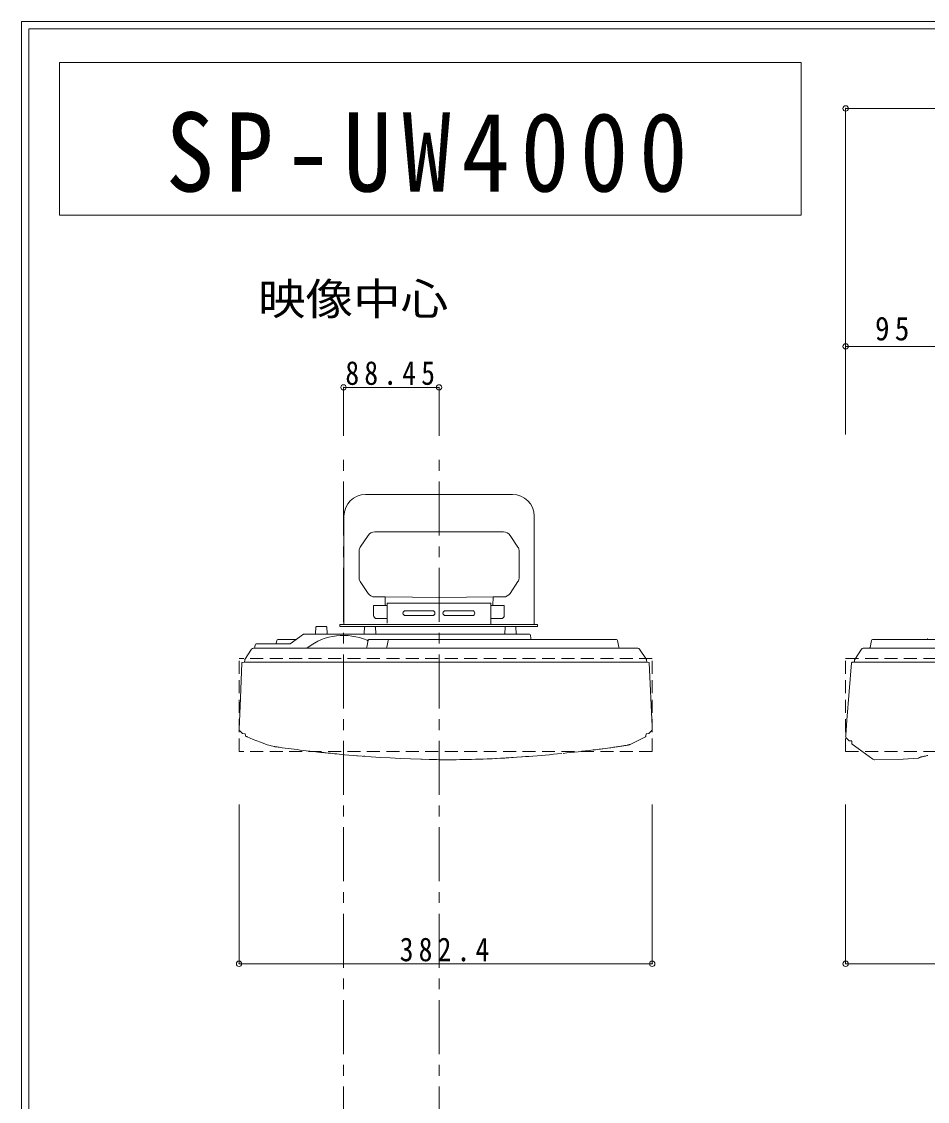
# Model space of a CAD drawing. Units: millimetres on the paper, enlarged 3 times, with parts at other scales. Extents: x -729 to 357, y -331 to 304.
# Drawn here: x -729.2 to -477.7, y 3.8 to 303.6 of the extents above; entities that cross this region are included whole.
import ezdxf
from ezdxf.enums import TextEntityAlignment as Align

# ---------------------------------------------------------------- set-up
doc = ezdxf.new("R2010")
doc.units = ezdxf.units.MM
doc.header["$LTSCALE"] = 3
doc.header["$PDMODE"] = 32
doc.header["$PDSIZE"] = 1.5
doc.linetypes.add('CHAIN1', pattern=[8, 5, -1, 1, -1])
doc.linetypes.add('DASHED1', pattern=[1.8, 1.2, -0.6])
for name, color, linetype, lineweight in [('0-0', 7, 'Continuous', 9), ('2-0', 3, 'Continuous', 20), ('F-0', 7, 'Continuous', 9)]:
    doc.layers.add(name, color=color, linetype=linetype, lineweight=lineweight)
doc.styles.add('ＭＳ ゴシック', font='')
doc.styles.get('ＭＳ ゴシック').set_extended_font_data('MS Gothic')

msp = doc.modelspace()

# ---------------------------------------------------------------- linework, layer by layer
at = {"layer": '0-0', "color": 4, "lineweight": 5}
for p, q in [((-195.285, 279.515), (-500.381, 279.515)), ((-500.381, 279.515), (-500.381, 213.443)), ((-473.715, 213.443), (-500.381, 213.443)), ((-500.381, 213.443), (-500.381, 189.013)), ((-639.795, 202.065), (-613.26, 202.065)), ((-639.795, 202.065), (-639.795, 188.59)), ((-613.26, 202.065), (-613.26, 188.59)), ((-668.798, 42.014), (-668.798, 86.236)), ((-554.078, 42.014), (-554.078, 86.236)), ((-500.381, 42.014), (-500.381, 86.236)), ((-554.078, 42.014), (-668.798, 42.014)), ((-500.381, 42.014), (-404.981, 42.014))]:
    msp.add_line(p, q, dxfattribs=at)
at = {"layer": '0-0', "color": 4, "linetype": 'CHAIN1', "lineweight": 5}
for p, q in [((-639.795, -271.071), (-639.795, 184.231)), ((-613.26, -271.071), (-613.26, 184.231))]:
    msp.add_line(p, q, dxfattribs=at)
at = {"layer": '0-0'}
for p, q in [((-633.66, 172.34), (-607.26, 172.34)), ((-607.26, 172.34), (-592.86, 172.34)), ((-639.66, 136.257), (-639.66, 166.34)), ((-586.86, 166.34), (-586.86, 136.257)), ((-631.124, 161.947), (-629.668, 161.947)), ((-629.668, 161.947), (-613.311, 161.947)), ((-613.208, 161.947), (-596.851, 161.947)), ((-596.851, 161.947), (-595.395, 161.947)), ((-632.961, 160.964), (-635.151, 157.678)), ((-591.368, 157.678), (-593.559, 160.964)), ((-635.491, 149.009), (-635.491, 156.82)), ((-591.028, 156.82), (-591.028, 149.009)), ((-635.151, 148.151), (-632.961, 144.865)), ((-593.559, 144.865), (-591.368, 148.151)), ((-628.259, 143.882), (-631.122, 143.882)), ((-628.259, 143.882), (-628.191, 141.462)), ((-628.258, 143.881), (-613.087, 143.749)), ((-627.705, 142.107), (-627.705, 136.557)), ((-627.705, 142.107), (-598.905, 142.107)), ((-613.087, 143.749), (-598.261, 143.882)), ((-598.905, 136.257), (-598.905, 142.107)), ((-598.905, 141.462), (-595.155, 141.462)), ((-598.326, 141.462), (-598.261, 143.882)), ((-595.397, 143.882), (-598.261, 143.882)), ((-595.155, 138.762), (-595.155, 141.462)), ((-615.105, 140.037), (-622.605, 140.037)), ((-622.605, 138.687), (-615.105, 138.687)), ((-604.005, 140.037), (-611.505, 140.037)), ((-611.505, 138.687), (-604.005, 138.687)), ((-647.452, 135.515), (-647.547, 133.699)), ((-645.945, 135.657), (-647.302, 135.657)), ((-644.587, 135.657), (-645.945, 135.657)), ((-644.437, 135.515), (-644.342, 133.699)), ((-640.804, 135.657), (-640.804, 136.257)), ((-626.194, 136.257), (-640.804, 136.257)), ((-640.804, 135.657), (-625.306, 135.657)), ((-633.952, 135.515), (-634.047, 133.699)), ((-632.445, 135.657), (-633.802, 135.657)), ((-631.087, 135.657), (-632.445, 135.657)), ((-630.937, 135.515), (-630.842, 133.699)), ((-627.705, 137.862), (-630.555, 137.862)), ((-585.904, 136.257), (-626.194, 136.257)), ((-625.306, 135.657), (-585.904, 135.657)), ((-596.055, 137.862), (-598.905, 137.862)), ((-594.952, 135.515), (-595.047, 133.699)), ((-591.937, 135.515), (-591.842, 133.699)), ((-585.904, 136.257), (-585.904, 135.657)), ((-658.026, 132.057), (-652.908, 132.057)), ((-650.91, 133.5), (-654.597, 130.837)), ((-650.735, 133.557), (-633.2, 133.557)), ((-633.2, 133.557), (-588.151, 133.557)), ((-632.893, 131.95), (-632.99, 131.858)), ((-632.655, 132.057), (-627.09, 132.057)), ((-627.09, 132.057), (-567.415, 132.057)), ((-587.769, 132.331), (-587.852, 133.283)), ((-563.964, 132.057), (-567.437, 132.057)), ((-492.93, 132.057), (-415.635, 132.057)), ((-667.174, 126.514), (-665.297, 129.385)), ((-664.692, 129.657), (-664.795, 129.657)), ((-558.095, 129.657), (-664.692, 129.657)), ((-664.338, 130.563), (-664.393, 129.931)), ((-664.039, 130.837), (-654.597, 130.837)), ((-658.527, 130.893), (-658.622, 130.848)), ((-658.467, 130.954), (-658.527, 130.893)), ((-658.446, 130.991), (-658.467, 130.954)), ((-658.457, 130.972), (-658.309, 131.809)), ((-632.932, 131.913), (-633.286, 129.905)), ((-633.124, 131.816), (-633.261, 131.84)), ((-632.99, 131.858), (-633.124, 131.816)), ((-627.385, 131.809), (-627.721, 129.905)), ((-563.68, 131.809), (-563.344, 129.905)), ((-557.592, 129.385), (-555.715, 126.514)), ((-495.991, 129.385), (-497.869, 126.514)), ((-493.857, 129.657), (-495.489, 129.657)), ((-493.687, 129.657), (-410.137, 129.657)), ((-493.225, 131.809), (-493.566, 129.876)), ((-667.266, 125.755), (-667.223, 126.371)), ((-555.667, 126.371), (-555.624, 125.755)), ((-497.917, 126.371), (-497.954, 125.837)), ((-667.27, 125.755), (-667.866, 125.714)), ((-667.27, 125.755), (-663.836, 125.755)), ((-663.836, 125.755), (-555.619, 125.755)), ((-555.023, 125.714), (-555.619, 125.755)), ((-554.117, 108.013), (-554.884, 125.571)), ((-498.727, 125.588), (-500.011, 109.643)), ((-498.582, 125.724), (-497.957, 125.757)), ((-497.302, 125.757), (-497.721, 125.757)), ((-406.7, 125.755), (-496.679, 125.755)), ((-554.117, 108.013), (-554.079, 107.14)), ((-500.231, 106.902), (-500.01, 109.643)), ((-668.619, 106.675), (-668.721, 106.769)), ((-667.913, 106.018), (-668.619, 106.675)), ((-667.828, 105.979), (-667.092, 105.895)), ((-667.036, 105.367), (-667.064, 105.893)), ((-666.817, 105.117), (-666.616, 105.097)), ((-666.619, 105.099), (-666.532, 105.043)), ((-560.219, 102.93), (-555.991, 105.047)), ((-555.797, 105.895), (-555.859, 105.249)), ((-555.061, 105.979), (-555.797, 105.895)), ((-554.27, 106.675), (-554.976, 106.018)), ((-500.322, 105.772), (-500.372, 105.162)), ((-500.322, 105.772), (-500.258, 106.566)), ((-500.239, 106.801), (-500.258, 106.566)), ((-500.231, 106.902), (-500.24, 106.793)), ((-661.187, 102.927), (-661.144, 102.913)), ((-660.197, 102.643), (-660.135, 102.626)), ((-658.949, 102.32), (-658.87, 102.308)), ((-658.87, 102.308), (-658.831, 102.302)), ((-658.831, 102.302), (-658.301, 102.224)), ((-565.846, 101.977), (-565.765, 101.988)), ((-561.505, 102.629), (-561.284, 102.668)), ((-561.284, 102.668), (-561.081, 102.706)), ((-561.081, 102.706), (-560.899, 102.741)), ((-560.899, 102.741), (-560.739, 102.774)), ((-560.739, 102.774), (-560.601, 102.805)), ((-560.601, 102.805), (-560.482, 102.835)), ((-560.482, 102.835), (-560.377, 102.866)), ((-560.275, 102.904), (-560.219, 102.93)), ((-500.186, 104.655), (-499.463, 103.974)), ((-499.463, 103.974), (-499.446, 103.961)), ((-499.446, 103.961), (-499.399, 103.938)), ((-499.399, 103.938), (-499.374, 103.934)), ((-499.374, 103.934), (-499.095, 103.908)), ((-498.852, 103.89), (-498.7, 103.882)), ((-498.619, 103.056), (-498.565, 103.002)), ((-647.105, 100.838), (-646.901, 100.816)), ((-637.105, 99.879), (-634.65, 99.683)), ((-636.113, 99.802), (-635.909, 99.786)), ((-634.278, 99.659), (-634.074, 99.643)), ((-634.074, 99.643), (-633.87, 99.628)), ((-599.101, 98.939), (-588.732, 99.566)), ((-494.873, 100.333), (-492.853, 98.872)), ((-484.382, 98.844), (-480.227, 99.135)), ((-480.227, 99.135), (-480.139, 99.147)), ((-480.139, 99.147), (-479.832, 99.26)), ((-479.832, 99.26), (-479.687, 99.382)), ((-479.687, 99.382), (-479.575, 99.41)), ((-479.575, 99.41), (-479.478, 99.434)), ((-479.478, 99.434), (-479.368, 99.46)), ((-479.368, 99.46), (-479.245, 99.488)), ((-479.245, 99.488), (-479.11, 99.518)), ((-479.11, 99.518), (-478.96, 99.552)), ((-478.222, 99.712), (-478.001, 99.759)), ((-478.001, 99.759), (-477.767, 99.809)), ((-477.767, 99.809), (-477.519, 99.863)), ((-618.342, 98.8), (-615.397, 98.727)), ((-618.15, 98.795), (-617.945, 98.789)), ((-610.353, 98.678), (-609.976, 98.679)), ((-609.484, 98.681), (-609.976, 98.679)), ((-492.853, 98.872), (-492.607, 98.741)), ((-492.711, 98.788), (-492.708, 98.786)), ((-492.607, 98.741), (-492.335, 98.682)), ((-492.423, 98.694), (-492.42, 98.693)), ((-492.408, 98.691), (-492.405, 98.69)), ((-492.366, 98.685), (-492.36, 98.685)), ((-492.335, 98.682), (-492.255, 98.678)), ((-492.321, 98.681), (-492.315, 98.681)), ((-492.256, 98.678), (-484.382, 98.844))]:
    msp.add_line(p, q, dxfattribs=at)
at = {"layer": '0-0', "color": 134, "linetype": 'DASHED1', "lineweight": 20}
for p, q in [((-554.078, 126.74), (-668.798, 126.74)), ((-554.078, 100.94), (-554.078, 126.74)), ((-554.078, 100.94), (-668.798, 100.94))]:
    msp.add_line(p, q, dxfattribs=at)
at = {"layer": '0-0', "color": 4, "linetype": 'DASHED1', "lineweight": 5}
for p, q in [((-668.798, 100.94), (-668.798, 126.74)), ((-500.381, 100.94), (-500.381, 126.74)), ((-404.981, 100.94), (-500.381, 100.94))]:
    msp.add_line(p, q, dxfattribs=at)
at = {"layer": '0-0'}
msp.add_lwpolyline([(-718.605, 292.29), (-512.709, 292.29), (-512.709, 249.879), (-718.605, 249.879)], close=True, dxfattribs=at)
for points in [[(-631.455, 138.762), (-631.455, 141.462), (-627.705, 141.462)], [(-668.81, 107.14), (-668.432, 115.809), (-668.005, 125.571)], [(-498.582, 125.724), (-498.651, 125.703), (-498.705, 125.648), (-498.723, 125.588)], [(-497.721, 125.757), (-497.931, 125.757), (-497.957, 125.757)], [(-496.679, 125.757), (-497.221, 125.757), (-497.302, 125.757)], [(-666.532, 105.043), (-664.843, 104.314), (-662.824, 103.513), (-661.187, 102.927)], [(-500.375, 105.11), (-500.345, 104.903), (-500.24, 104.712), (-500.186, 104.655)], [(-661.143, 102.912), (-660.96, 102.856), (-660.499, 102.725), (-660.197, 102.643)], [(-660.135, 102.626), (-659.897, 102.561), (-659.403, 102.43), (-659.089, 102.349)], [(-568.807, 101.589), (-567.128, 101.806), (-565.846, 101.977)], [(-565.765, 101.988), (-565.57, 102.014), (-565.185, 102.068), (-564.811, 102.12), (-564.45, 102.171), (-564.101, 102.222), (-563.764, 102.271), (-563.439, 102.319), (-563.125, 102.367), (-562.823, 102.413), (-562.534, 102.459), (-562.257, 102.503), (-561.992, 102.546), (-561.742, 102.588), (-561.505, 102.629)], [(-499.093, 103.908), (-498.887, 103.892), (-498.85, 103.89)], [(-498.7, 103.872), (-498.662, 103.132), (-498.619, 103.056)], [(-498.565, 103.002), (-496.917, 101.81), (-494.873, 100.333)], [(-650.143, 101.178), (-648.142, 100.951), (-646.09, 100.728), (-643.965, 100.509)], [(-641.761, 100.293), (-639.475, 100.083), (-637.105, 99.879)], [(-634.65, 99.683), (-632.111, 99.497), (-629.495, 99.323), (-626.803, 99.163), (-624.045, 99.021), (-621.225, 98.899), (-618.342, 98.8)], [(-478.96, 99.552), (-478.797, 99.587), (-478.62, 99.626), (-478.428, 99.667), (-478.222, 99.712)]]:
    msp.add_lwpolyline(points, dxfattribs=at)
at = {"layer": '0-0', "color": 4, "linetype": 'DASHED1', "lineweight": 5}
msp.add_lwpolyline([(-404.981, 100.94), (-404.981, 126.74), (-500.381, 126.74)], dxfattribs=at)
at = {"layer": '0-0'}
for centre, radius, start, end in [((-633.66, 166.34), 6, 90, 180), ((-592.86, 166.34), 6, 0, 90), ((-631.124, 159.74), 2.208, 90, 146.30993), ((-595.395, 159.74), 2.208, 33.69007, 90), ((-633.315, 156.453), 2.208, 146.30993, 170.44081), ((-593.205, 156.453), 2.208, 9.55919, 33.69007), ((-633.315, 149.376), 2.208, 189.55919, 213.69007), ((-593.205, 149.376), 2.208, 326.30993, 350.44081), ((-631.124, 146.09), 2.208, 213.69007, 270.03398), ((-595.395, 146.09), 2.208, 269.96602, 326.30993), ((-630.555, 138.762), 0.9, 180, 270), ((-622.605, 139.362), 0.675, 90, 270), ((-615.105, 139.362), 0.675, 270, 90), ((-611.505, 139.362), 0.675, 90, 270), ((-604.005, 139.362), 0.675, 270, 90), ((-596.055, 138.762), 0.9, 270, 0), ((-647.302, 135.507), 0.15, 90, 176.99947), ((-644.587, 135.507), 0.15, 3.00053, 90), ((-633.802, 135.507), 0.15, 90, 176.99947), ((-631.087, 135.507), 0.15, 3.00053, 90), ((-594.802, 135.507), 0.15, 90, 176.99947), ((-592.087, 135.507), 0.15, 3.00053, 90), ((-658.014, 131.757), 0.3, 89.99835, 169.99967), ((-650.735, 133.257), 0.3, 90, 125.83765), ((-639.797, 116.788), 16.41, 66.52079, 127.13492), ((-647.697, 133.707), 0.15, 270.01518, 357), ((-644.192, 133.707), 0.15, 183, 269.98482), ((-634.197, 133.707), 0.15, 270.01518, 357), ((-632.693, 131.817), 0.24, 90, 146.44317), ((-630.692, 133.707), 0.15, 183, 269.98482), ((-627.09, 131.757), 0.3, 90, 170), ((-595.197, 133.707), 0.15, 270.0098, 357), ((-591.692, 133.707), 0.15, 183, 263.33293), ((-588.151, 133.257), 0.3, 5, 90), ((-587.47, 132.357), 0.3, 185, 270), ((-563.975, 131.757), 0.3, 10.00029, 90), ((-492.93, 131.757), 0.3, 90, 170), ((-477.975, 132.357), 0.3, 270, 349.9987), ((-664.795, 129.057), 0.6, 90, 146.81891), ((-664.692, 129.957), 0.3, 270, 355.00001), ((-664.039, 130.537), 0.3, 90, 175.00003), ((-650.338, 130.707), 1.05, 270, 307.13133), ((-633.581, 129.957), 0.3, 270, 350.00001), ((-628.016, 129.957), 0.3, 270, 350.00001), ((-563.049, 129.957), 0.3, 190, 269.99588), ((-558.095, 129.057), 0.6, 33.18108, 90), ((-495.489, 129.057), 0.6, 90, 146.81849), ((-493.857, 129.957), 0.3, 270, 327.19036), ((-493.857, 129.957), 0.3, 327.19036, 344.41459), ((-666.923, 126.35), 0.3, 146.81896, 176.00051), ((-555.966, 126.35), 0.3, 3.99986, 33.18104), ((-497.618, 126.35), 0.3, 146.81808, 175.9999), ((-667.856, 125.564), 0.15, 94, 177.5), ((-555.034, 125.564), 0.15, 2.5, 86), ((-497.879, 125.832), 0.075, 175.99951, 270), ((-668.516, 106.989), 0.3, 177.5, 227.09058), ((-667.811, 106.128), 0.15, 227.09288, 251.33996), ((-667.811, 106.128), 0.15, 227.08714, 263.4752), ((-666.795, 105.357), 0.24, 182.73835, 253.62301), ((-556.098, 105.262), 0.24, 296.5474, 356.99981), ((-555.078, 106.128), 0.15, 276.52451, 312.91286), ((-554.678, 107.114), 0.6, 312.91279, 2.5), ((-658.732, 103.729), 1.426, 255.49584, 258.82835), ((-658.732, 103.729), 1.426, 258.82888, 261.19235), ((-633.672, 273.048), 172.59, 261.62085, 261.82221), ((-630.354, 296.104), 195.883, 261.82076, 261.9831), ((-627.092, 319.295), 219.303, 261.98427, 262.19787), ((-613.798, 417.4), 318.305, 262.22424, 263.44341), ((-560.627, 103.63), 0.804, 288.12754, 290.62762), ((-560.622, 103.618), 0.791, 290.61193, 297.22701), ((-605.162, 486.353), 387.788, 263.8977, 264.59612), ((-611.968, 391.489), 292.834, 272.36187, 272.63566), ((-613.639, 424.809), 326.194, 272.65988, 274.29212), ((-616.015, 458.536), 360.005, 274.26748, 274.40899), ((-618.938, 494.282), 395.87, 274.43296, 275.75781), ((-621.368, 518.99), 420.697, 275.80107, 276.94877), ((-616.623, 479.891), 381.312, 276.95536, 277.35216), ((-610.393, 353.829), 255.151, 268.74762, 270.00894), ((-610.479, 334.22), 235.542, 270.2421, 270.47302), ((-610.837, 360.759), 262.083, 270.5033, 272.39172)]:
    msp.add_arc(centre, radius, start, end, dxfattribs=at)
at = {"layer": '0-0', "color": 6}
for p in [(-500.381, 279.515), (-500.381, 213.443), (-639.795, 202.065), (-613.26, 202.065), (-668.798, 42.014), (-554.078, 42.014), (-500.381, 42.014)]:
    msp.add_point(p, dxfattribs=at)
at = {"layer": '2-0', "color": 7, "lineweight": 9}
for p, q in [((-727.172, 301.631), (-170.159, 301.631)), ((-727.172, -302.299), (-727.172, 301.631))]:
    msp.add_line(p, q, dxfattribs=at)
at = {"layer": 'F-0'}
msp.add_line((-729.172, -304.299), (-729.172, 303.631), dxfattribs=at)
msp.add_lwpolyline([(-729.172, 303.631), (354.841, 303.631), (354.841, -304.299)], dxfattribs=at)

# ---------------------------------------------------------------- texts
at = {"layer": '0-0', "style": 'ＭＳ ゴシック', "width": 1.1}
msp.add_text('映像中心', height=8.798, dxfattribs=at).set_placement((-663.529, 219.584), align=Align.BOTTOM_LEFT)
at = {"layer": '0-0', "color": 6, "insert": (-689.157, 256.085), "char_height": 21.99, "attachment_point": 7, "style": 'ＭＳ ゴシック'}
msp.add_mtext('\\T1.22;\\W0.9;SP-UW4000', dxfattribs=at)
at = {"layer": '0-0', "char_height": 6.598, "attachment_point": 7, "style": 'ＭＳ ゴシック'}
for s, insert in [('\\T1.36;\\W0.9;95', (-492.226, 215.009)), ('\\T1.38;\\W0.85;88.45', (-639.277, 202.665)), ('\\T1.38;\\W0.85;382.4', (-624.188, 42.614))]:
    msp.add_mtext(s, dxfattribs=dict(at, insert=insert))

doc.saveas('drawing.dxf')
